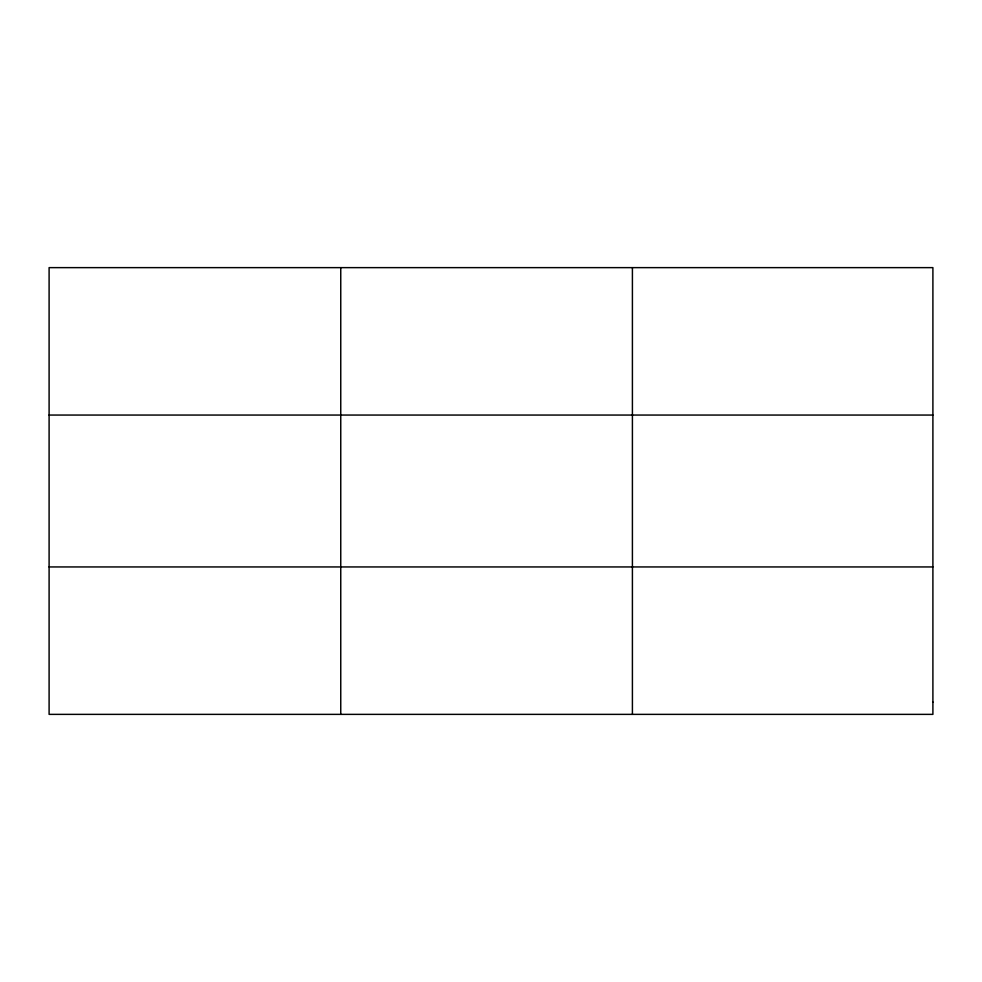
<?xml version="1.0" encoding="UTF-8"?>
<svg xmlns="http://www.w3.org/2000/svg" width="982" height="982" viewBox="0 0 982 982"><rect width="100%" height="100%" fill="white"/><g stroke="black" fill="none" stroke-linecap="round" stroke-linejoin="round"><path stroke-width="1.47" d="M340.754 267.632L340.754 714.368M632.408 267.632L632.408 714.368M49.1 415.055L932.9 415.055M49.1 566.945L932.9 566.945M932.9 702.081L932.9 714.368L49.1 714.368L49.1 267.632L932.9 267.632L932.9 702.081"/></g></svg>
